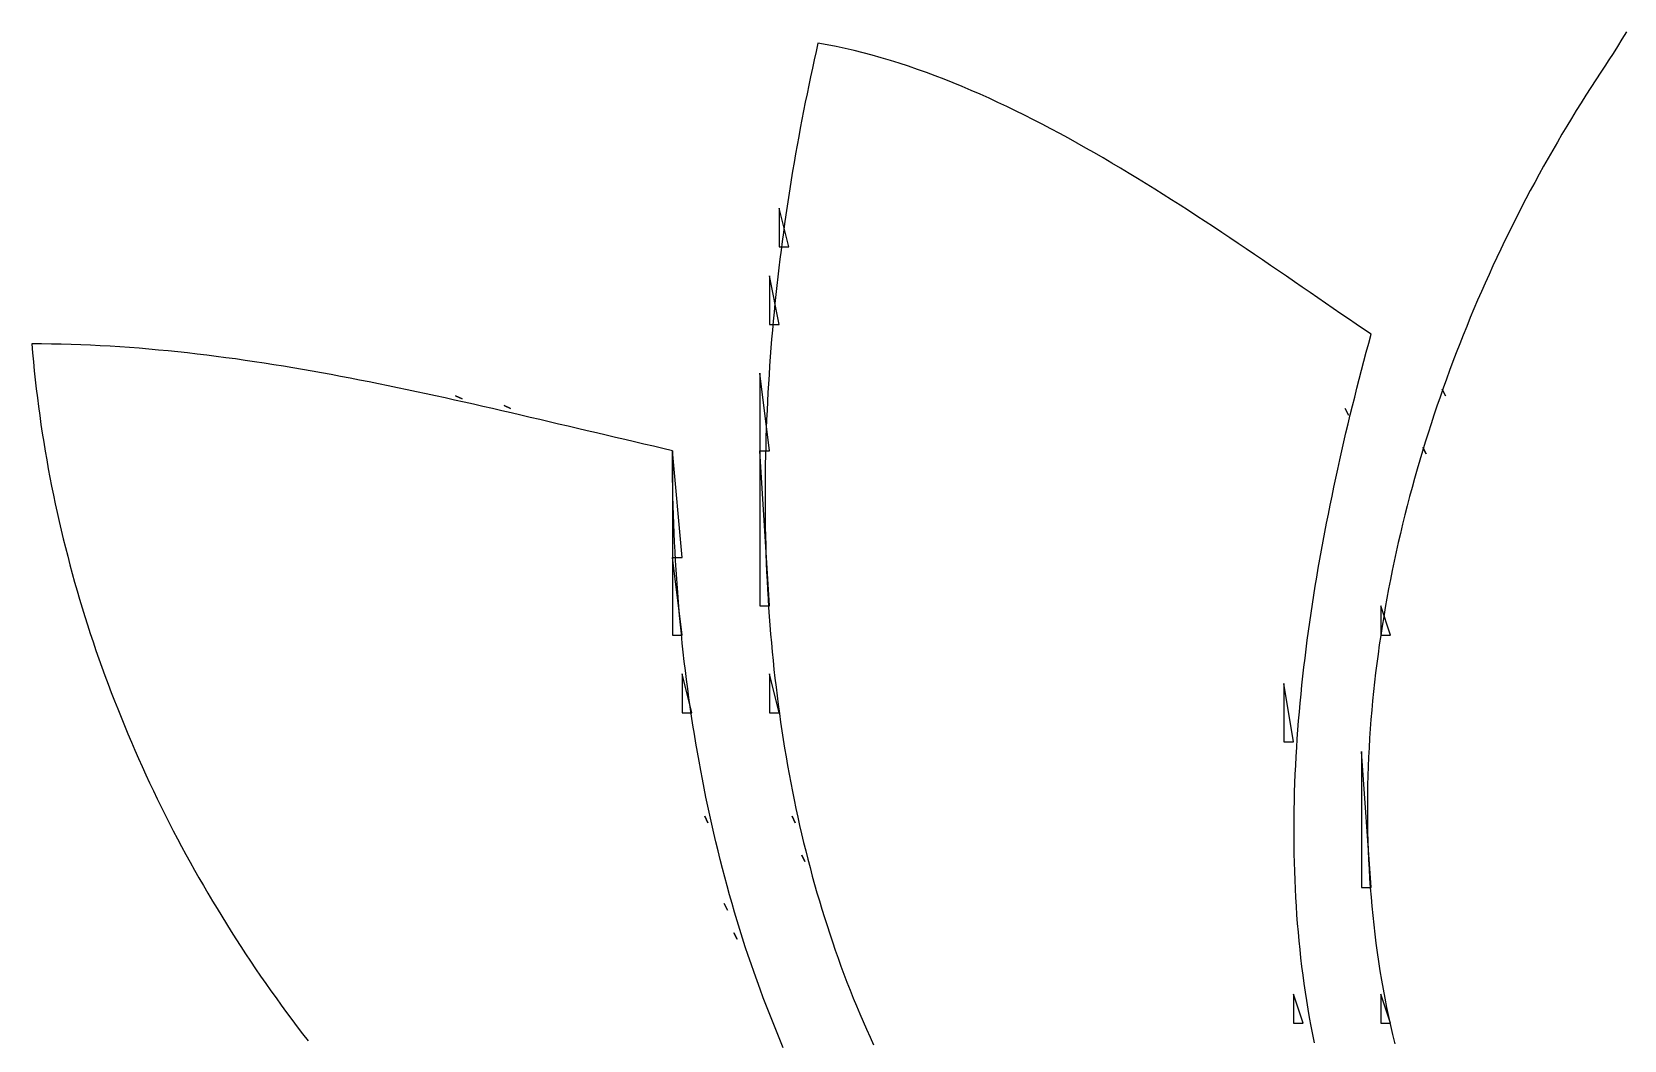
# Model space of a CAD drawing. Header units: millimetres. Extents: x 56222 to 3066687, y -650199 to -121287.
# Drawn here: x 140536.387 to 140539.314, y -185756.287 to -185754.433 of the extents above; entities that cross this region are included whole.
import ezdxf

# ---------------------------------------------------------------- set-up
doc = ezdxf.new("R2010")
doc.units = ezdxf.units.MM
doc.header["$MEASUREMENT"] = 0
doc.layers.add('$TD_AUDIT_GENERATED_(A0BDF17)', color=32, linetype='Continuous', lineweight=30)

msp = doc.modelspace()

# ---------------------------------------------------------------- linework, layer by layer
at = {"layer": '$TD_AUDIT_GENERATED_(A0BDF17)', "linetype": 'Continuous', "lineweight": 25, "ltscale": 2}
for p, q in [((140539.319, -185754.4329), (140539.3104, -185754.4466)), ((140537.8322, -185754.4536), (140537.8287, -185754.469)), ((140537.8489, -185754.4566), (140537.8322, -185754.4536)), ((140537.8655, -185754.4599), (140537.8489, -185754.4566)), ((140537.8822, -185754.4635), (140537.8655, -185754.4599)), ((140537.8988, -185754.4674), (140537.8822, -185754.4635)), ((140537.9154, -185754.4715), (140537.8988, -185754.4674)), ((140539.302, -185754.4599), (140539.2939, -185754.4726)), ((140539.3104, -185754.4466), (140539.302, -185754.4599)), ((140537.8253, -185754.4845), (140537.8219, -185754.5)), ((140537.8287, -185754.469), (140537.8253, -185754.4845)), ((140537.9321, -185754.476), (140537.9154, -185754.4715)), ((140537.9487, -185754.4807), (140537.9321, -185754.476)), ((140537.9653, -185754.4856), (140537.9487, -185754.4807)), ((140537.9818, -185754.4908), (140537.9653, -185754.4856)), ((140537.9984, -185754.4962), (140537.9818, -185754.4908)), ((140538.015, -185754.5019), (140537.9984, -185754.4962)), ((140539.2787, -185754.4962), (140539.2715, -185754.5071)), ((140539.2862, -185754.4847), (140539.2787, -185754.4962)), ((140539.2939, -185754.4726), (140539.2862, -185754.4847)), ((140537.8186, -185754.5156), (140537.8153, -185754.5312)), ((140537.8219, -185754.5), (140537.8186, -185754.5156)), ((140538.0315, -185754.5078), (140538.015, -185754.5019)), ((140538.048, -185754.5139), (140538.0315, -185754.5078)), ((140538.0645, -185754.5202), (140538.048, -185754.5139)), ((140538.081, -185754.5268), (140538.0645, -185754.5202)), ((140539.2623, -185754.5211), (140539.2532, -185754.5351)), ((140539.2715, -185754.5071), (140539.2623, -185754.5211)), ((140537.8121, -185754.5468), (140537.8089, -185754.5625)), ((140537.8153, -185754.5312), (140537.8121, -185754.5468)), ((140538.0975, -185754.5336), (140538.081, -185754.5268)), ((140538.1139, -185754.5405), (140538.0975, -185754.5336)), ((140538.1303, -185754.5477), (140538.1139, -185754.5405)), ((140538.1467, -185754.555), (140538.1303, -185754.5477)), ((140538.1631, -185754.5626), (140538.1467, -185754.555)), ((140539.2442, -185754.5492), (140539.2352, -185754.5635)), ((140539.2532, -185754.5351), (140539.2442, -185754.5492)), ((140537.8058, -185754.5782), (140537.8028, -185754.594)), ((140537.8089, -185754.5625), (140537.8058, -185754.5782)), ((140538.1794, -185754.5703), (140538.1631, -185754.5626)), ((140538.1957, -185754.5781), (140538.1794, -185754.5703)), ((140538.212, -185754.5862), (140538.1957, -185754.5781)), ((140539.2263, -185754.5777), (140539.2175, -185754.5921)), ((140539.2352, -185754.5635), (140539.2263, -185754.5777)), ((140537.7998, -185754.6098), (140537.7969, -185754.6256)), ((140537.8028, -185754.594), (140537.7998, -185754.6098)), ((140538.2282, -185754.5944), (140538.212, -185754.5862)), ((140538.2444, -185754.6027), (140538.2282, -185754.5944)), ((140538.2606, -185754.6112), (140538.2444, -185754.6027)), ((140538.2767, -185754.6198), (140538.2606, -185754.6112)), ((140539.2088, -185754.6066), (140539.2001, -185754.6211)), ((140539.2175, -185754.5921), (140539.2088, -185754.6066)), ((140537.794, -185754.6415), (140537.7912, -185754.6574)), ((140537.7969, -185754.6256), (140537.794, -185754.6415)), ((140538.2928, -185754.6286), (140538.2767, -185754.6198)), ((140538.3089, -185754.6375), (140538.2928, -185754.6286)), ((140538.3249, -185754.6465), (140538.3089, -185754.6375)), ((140539.1916, -185754.6357), (140539.1831, -185754.6504)), ((140539.2001, -185754.6211), (140539.1916, -185754.6357)), ((140537.7912, -185754.6574), (140537.7884, -185754.6733)), ((140538.3409, -185754.6556), (140538.3249, -185754.6465)), ((140538.3568, -185754.6648), (140538.3409, -185754.6556)), ((140538.3727, -185754.6741), (140538.3568, -185754.6648)), ((140539.1746, -185754.6651), (140539.1663, -185754.68)), ((140539.1831, -185754.6504), (140539.1746, -185754.6651)), ((140537.7857, -185754.6893), (140537.7831, -185754.7053)), ((140537.7884, -185754.6733), (140537.7857, -185754.6893)), ((140538.3885, -185754.6836), (140538.3727, -185754.6741)), ((140538.4043, -185754.6931), (140538.3885, -185754.6836)), ((140538.42, -185754.7027), (140538.4043, -185754.6931)), ((140539.1581, -185754.6949), (140539.1499, -185754.7099)), ((140539.1663, -185754.68), (140539.1581, -185754.6949)), ((140537.7806, -185754.7213), (140537.7781, -185754.7374)), ((140537.7831, -185754.7053), (140537.7806, -185754.7213)), ((140538.4357, -185754.7123), (140538.42, -185754.7027)), ((140538.4514, -185754.7221), (140538.4357, -185754.7123)), ((140538.467, -185754.7319), (140538.4514, -185754.7221)), ((140539.1418, -185754.7249), (140539.1338, -185754.74)), ((140539.1499, -185754.7099), (140539.1418, -185754.7249)), ((140537.7609, -185754.7569), (140537.7609, -185754.8283)), ((140537.7787, -185754.8283), (140537.7609, -185754.7569)), ((140537.7756, -185754.7535), (140537.7733, -185754.7696)), ((140537.7781, -185754.7374), (140537.7756, -185754.7535)), ((140538.4825, -185754.7417), (140538.467, -185754.7319)), ((140538.498, -185754.7516), (140538.4825, -185754.7417)), ((140538.5134, -185754.7616), (140538.498, -185754.7516)), ((140539.1259, -185754.7552), (140539.1181, -185754.7705)), ((140539.1338, -185754.74), (140539.1259, -185754.7552)), ((140537.7709, -185754.7858), (140537.7687, -185754.8019)), ((140537.7733, -185754.7696), (140537.7709, -185754.7858)), ((140538.5287, -185754.7716), (140538.5134, -185754.7616)), ((140538.5441, -185754.7816), (140538.5287, -185754.7716)), ((140538.5593, -185754.7917), (140538.5441, -185754.7816)), ((140539.1104, -185754.7858), (140539.1028, -185754.8012)), ((140539.1181, -185754.7705), (140539.1104, -185754.7858)), ((140537.7665, -185754.8181), (140537.7644, -185754.8344)), ((140537.7687, -185754.8019), (140537.7665, -185754.8181)), ((140538.5745, -185754.8018), (140538.5593, -185754.7917)), ((140538.5896, -185754.8118), (140538.5745, -185754.8018)), ((140538.6046, -185754.8219), (140538.5896, -185754.8118)), ((140539.0952, -185754.8166), (140539.0878, -185754.8322)), ((140539.1028, -185754.8012), (140539.0952, -185754.8166)), ((140537.7609, -185754.8283), (140537.7787, -185754.8283)), ((140537.7644, -185754.8344), (140537.7624, -185754.8506)), ((140538.6196, -185754.832), (140538.6046, -185754.8219)), ((140538.6345, -185754.8421), (140538.6196, -185754.832)), ((140538.6494, -185754.8522), (140538.6345, -185754.8421)), ((140539.0804, -185754.8477), (140539.0731, -185754.8634)), ((140539.0878, -185754.8322), (140539.0804, -185754.8477)), ((140537.7604, -185754.8669), (140537.7585, -185754.8832)), ((140537.7624, -185754.8506), (140537.7604, -185754.8669)), ((140538.6642, -185754.8623), (140538.6494, -185754.8522)), ((140538.6789, -185754.8723), (140538.6642, -185754.8623)), ((140538.6935, -185754.8824), (140538.6789, -185754.8723)), ((140539.0731, -185754.8634), (140539.066, -185754.8791)), ((140537.743, -185754.8818), (140537.743, -185754.971)), ((140537.7609, -185754.971), (140537.743, -185754.8818)), ((140537.7567, -185754.8995), (140537.7549, -185754.9158)), ((140537.7585, -185754.8832), (140537.7567, -185754.8995)), ((140538.7081, -185754.8923), (140538.6935, -185754.8824)), ((140538.7225, -185754.9023), (140538.7081, -185754.8923)), ((140538.7369, -185754.9122), (140538.7225, -185754.9023)), ((140539.0589, -185754.8948), (140539.0519, -185754.9106)), ((140539.066, -185754.8791), (140539.0589, -185754.8948)), ((140537.7532, -185754.9321), (140537.7516, -185754.9485)), ((140537.7549, -185754.9158), (140537.7532, -185754.9321)), ((140538.7513, -185754.922), (140538.7369, -185754.9122)), ((140538.7655, -185754.9318), (140538.7513, -185754.922)), ((140538.7797, -185754.9415), (140538.7655, -185754.9318)), ((140539.045, -185754.9265), (140539.0382, -185754.9424)), ((140539.0519, -185754.9106), (140539.045, -185754.9265)), ((140537.75, -185754.9649), (140537.7486, -185754.9813)), ((140537.7516, -185754.9485), (140537.75, -185754.9649)), ((140538.7938, -185754.9512), (140538.7797, -185754.9415)), ((140538.8078, -185754.9607), (140538.7938, -185754.9512)), ((140538.8217, -185754.9702), (140538.8078, -185754.9607)), ((140539.0316, -185754.9584), (140539.025, -185754.9744)), ((140539.0382, -185754.9424), (140539.0316, -185754.9584)), ((140537.743, -185754.971), (140537.7609, -185754.971)), ((140537.7486, -185754.9813), (140537.7471, -185754.9977)), ((140538.8355, -185754.9796), (140538.8217, -185754.9702)), ((140538.8493, -185754.9889), (140538.8355, -185754.9796)), ((140538.8448, -185755.0053), (140538.8493, -185754.9889)), ((140539.0185, -185754.9905), (140539.0121, -185755.0066)), ((140539.025, -185754.9744), (140539.0185, -185754.9905)), ((140536.387, -185755.0067), (140536.3884, -185755.0232)), ((140536.405, -185755.0068), (140536.387, -185755.0067)), ((140536.3884, -185755.0232), (140536.3899, -185755.0397)), ((140536.4231, -185755.007), (140536.405, -185755.0068)), ((140536.4411, -185755.0074), (140536.4231, -185755.007)), ((140536.459, -185755.0078), (140536.4411, -185755.0074)), ((140536.477, -185755.0085), (140536.459, -185755.0078)), ((140536.4949, -185755.0092), (140536.477, -185755.0085)), ((140536.5128, -185755.0101), (140536.4949, -185755.0092)), ((140536.5307, -185755.0111), (140536.5128, -185755.0101)), ((140536.5485, -185755.0122), (140536.5307, -185755.0111)), ((140536.5664, -185755.0135), (140536.5485, -185755.0122)), ((140536.5842, -185755.0148), (140536.5664, -185755.0135)), ((140536.602, -185755.0163), (140536.5842, -185755.0148)), ((140536.6198, -185755.0179), (140536.602, -185755.0163)), ((140536.6376, -185755.0196), (140536.6198, -185755.0179)), ((140536.6553, -185755.0214), (140536.6376, -185755.0196)), ((140536.673, -185755.0233), (140536.6553, -185755.0214)), ((140536.6907, -185755.0254), (140536.673, -185755.0233)), ((140537.7458, -185755.0141), (140537.7446, -185755.0305)), ((140537.7471, -185754.9977), (140537.7458, -185755.0141)), ((140538.836, -185755.0383), (140538.8404, -185755.0218)), ((140538.8404, -185755.0218), (140538.8448, -185755.0053)), ((140539.0058, -185755.0228), (140538.9996, -185755.0391)), ((140539.0121, -185755.0066), (140539.0058, -185755.0228)), ((140536.3899, -185755.0397), (140536.3915, -185755.0562)), ((140536.7084, -185755.0275), (140536.6907, -185755.0254)), ((140536.7261, -185755.0297), (140536.7084, -185755.0275)), ((140536.7438, -185755.032), (140536.7261, -185755.0297)), ((140536.7614, -185755.0344), (140536.7438, -185755.032)), ((140536.779, -185755.0369), (140536.7614, -185755.0344)), ((140536.7966, -185755.0395), (140536.779, -185755.0369)), ((140536.8143, -185755.0422), (140536.7966, -185755.0395)), ((140536.8318, -185755.0449), (140536.8143, -185755.0422)), ((140536.8494, -185755.0478), (140536.8318, -185755.0449)), ((140536.867, -185755.0507), (140536.8494, -185755.0478)), ((140536.8845, -185755.0537), (140536.867, -185755.0507)), ((140537.7434, -185755.0469), (140537.7423, -185755.0634)), ((140537.7446, -185755.0305), (140537.7434, -185755.0469)), ((140538.8317, -185755.0548), (140538.836, -185755.0383)), ((140538.9996, -185755.0391), (140538.9936, -185755.0553)), ((140536.3915, -185755.0562), (140536.3932, -185755.0727)), ((140536.3932, -185755.0727), (140536.3951, -185755.0891)), ((140536.9021, -185755.0567), (140536.8845, -185755.0537)), ((140536.9196, -185755.0599), (140536.9021, -185755.0567)), ((140536.9371, -185755.0631), (140536.9196, -185755.0599)), ((140536.9546, -185755.0663), (140536.9371, -185755.0631)), ((140536.9721, -185755.0697), (140536.9546, -185755.0663)), ((140536.9896, -185755.0731), (140536.9721, -185755.0697)), ((140537.0071, -185755.0765), (140536.9896, -185755.0731)), ((140537.0245, -185755.08), (140537.0071, -185755.0765)), ((140537.042, -185755.0836), (140537.0245, -185755.08)), ((140537.7252, -185755.0602), (140537.7252, -185755.203)), ((140537.743, -185755.203), (140537.7252, -185755.0602)), ((140537.7412, -185755.0798), (140537.7403, -185755.0963)), ((140537.7423, -185755.0634), (140537.7412, -185755.0798)), ((140538.8232, -185755.0878), (140538.8274, -185755.0713)), ((140538.8274, -185755.0713), (140538.8317, -185755.0548)), ((140538.9876, -185755.0717), (140538.9817, -185755.088)), ((140538.9936, -185755.0553), (140538.9876, -185755.0717)), ((140536.3951, -185755.0891), (140536.3971, -185755.1056)), ((140536.3971, -185755.1056), (140536.3992, -185755.122)), ((140537.0595, -185755.0872), (140537.042, -185755.0836)), ((140537.0769, -185755.0909), (140537.0595, -185755.0872)), ((140537.0943, -185755.0946), (140537.0769, -185755.0909)), ((140537.1118, -185755.0983), (140537.0943, -185755.0946)), ((140537.1292, -185755.1021), (140537.1118, -185755.0983)), ((140537.1466, -185755.1059), (140537.1292, -185755.1021)), ((140537.1641, -185755.1098), (140537.1466, -185755.1059)), ((140537.1815, -185755.1137), (140537.1641, -185755.1098)), ((140537.1661, -185755.1019), (140537.178, -185755.1078)), ((140537.178, -185755.1078), (140537.1661, -185755.1019)), ((140537.7403, -185755.0963), (140537.7394, -185755.1128)), ((140538.815, -185755.1208), (140538.8191, -185755.1043)), ((140538.8191, -185755.1043), (140538.8232, -185755.0878)), ((140538.976, -185755.1044), (140538.9703, -185755.1209)), ((140538.9817, -185755.088), (140538.976, -185755.1044)), ((140538.9801, -185755.09), (140538.986, -185755.1019)), ((140538.986, -185755.1019), (140538.9801, -185755.09)), ((140536.3992, -185755.122), (140536.4014, -185755.1383)), ((140536.4014, -185755.1383), (140536.4037, -185755.1547)), ((140537.1989, -185755.1176), (140537.1815, -185755.1137)), ((140537.2163, -185755.1216), (140537.1989, -185755.1176)), ((140537.2337, -185755.1256), (140537.2163, -185755.1216)), ((140537.2511, -185755.1296), (140537.2337, -185755.1256)), ((140537.2685, -185755.1336), (140537.2511, -185755.1296)), ((140537.2553, -185755.1197), (140537.2672, -185755.1257)), ((140537.2672, -185755.1257), (140537.2553, -185755.1197)), ((140537.2859, -185755.1377), (140537.2685, -185755.1336)), ((140537.3033, -185755.1417), (140537.2859, -185755.1377)), ((140537.7386, -185755.1293), (140537.7378, -185755.1457)), ((140537.7394, -185755.1128), (140537.7386, -185755.1293)), ((140538.8017, -185755.1257), (140538.8076, -185755.1376)), ((140538.8076, -185755.1376), (140538.8017, -185755.1257)), ((140538.8069, -185755.1539), (140538.8109, -185755.1373)), ((140538.8109, -185755.1373), (140538.815, -185755.1208)), ((140538.9648, -185755.1374), (140538.9594, -185755.1539)), ((140538.9703, -185755.1209), (140538.9648, -185755.1374)), ((140536.4037, -185755.1547), (140536.4062, -185755.171)), ((140537.3207, -185755.1458), (140537.3033, -185755.1417)), ((140537.3381, -185755.1499), (140537.3207, -185755.1458)), ((140537.3555, -185755.154), (140537.3381, -185755.1499)), ((140537.3729, -185755.1581), (140537.3555, -185755.154)), ((140537.3903, -185755.1622), (140537.3729, -185755.1581)), ((140537.4077, -185755.1663), (140537.3903, -185755.1622)), ((140537.4252, -185755.1704), (140537.4077, -185755.1663)), ((140537.7372, -185755.1622), (140537.7366, -185755.1787)), ((140537.7378, -185755.1457), (140537.7372, -185755.1622)), ((140538.803, -185755.1704), (140538.8069, -185755.1539)), ((140538.9594, -185755.1539), (140538.954, -185755.1705)), ((140536.4062, -185755.171), (140536.4088, -185755.1873)), ((140536.4088, -185755.1873), (140536.4115, -185755.2036)), ((140537.4426, -185755.1745), (140537.4252, -185755.1704)), ((140537.46, -185755.1786), (140537.4426, -185755.1745)), ((140537.4774, -185755.1827), (140537.46, -185755.1786)), ((140537.4948, -185755.1868), (140537.4774, -185755.1827)), ((140537.5123, -185755.1909), (140537.4948, -185755.1868)), ((140537.5297, -185755.1949), (140537.5123, -185755.1909)), ((140537.5471, -185755.199), (140537.5297, -185755.1949)), ((140537.5646, -185755.203), (140537.5471, -185755.199)), ((140537.7361, -185755.1952), (140537.7357, -185755.2117)), ((140537.7366, -185755.1787), (140537.7361, -185755.1952)), ((140538.7953, -185755.2035), (140538.7992, -185755.187)), ((140538.7992, -185755.187), (140538.803, -185755.1704)), ((140538.9488, -185755.1871), (140538.9437, -185755.2037)), ((140538.9444, -185755.197), (140538.9504, -185755.2089)), ((140538.9504, -185755.2089), (140538.9444, -185755.197)), ((140538.954, -185755.1705), (140538.9488, -185755.1871)), ((140536.4115, -185755.2036), (140536.4143, -185755.2199)), ((140536.4143, -185755.2199), (140536.4172, -185755.2361)), ((140537.5646, -185755.2198), (140537.5646, -185755.203)), ((140537.5646, -185755.203), (140537.5646, -185755.3993)), ((140537.5824, -185755.3993), (140537.5646, -185755.203)), ((140537.5648, -185755.2366), (140537.5646, -185755.2198)), ((140537.7252, -185755.203), (140537.743, -185755.203)), ((140537.7252, -185755.203), (140537.7252, -185755.4885)), ((140537.743, -185755.4885), (140537.7252, -185755.203)), ((140537.7354, -185755.2282), (140537.7351, -185755.2447)), ((140537.7357, -185755.2117), (140537.7354, -185755.2282)), ((140538.7879, -185755.2367), (140538.7916, -185755.2201)), ((140538.7916, -185755.2201), (140538.7953, -185755.2035)), ((140538.9388, -185755.2204), (140538.9339, -185755.2371)), ((140538.9437, -185755.2037), (140538.9388, -185755.2204)), ((140536.4172, -185755.2361), (140536.4203, -185755.2523)), ((140536.4203, -185755.2523), (140536.4234, -185755.2685)), ((140537.5649, -185755.2534), (140537.5648, -185755.2366)), ((140537.5652, -185755.2702), (140537.5649, -185755.2534)), ((140537.7351, -185755.2447), (140537.735, -185755.2612)), ((140538.7808, -185755.2698), (140538.7843, -185755.2533)), ((140538.7843, -185755.2533), (140538.7879, -185755.2367)), ((140538.9291, -185755.2539), (140538.9245, -185755.2707)), ((140538.9339, -185755.2371), (140538.9291, -185755.2539)), ((140536.4234, -185755.2685), (140536.4267, -185755.2846)), ((140536.4267, -185755.2846), (140536.4301, -185755.3008)), ((140537.5656, -185755.2871), (140537.5652, -185755.2702)), ((140537.566, -185755.3039), (140537.5656, -185755.2871)), ((140537.735, -185755.2612), (140537.7349, -185755.2777)), ((140537.7349, -185755.2777), (140537.7349, -185755.2942)), ((140538.7739, -185755.303), (140538.7773, -185755.2864)), ((140538.7773, -185755.2864), (140538.7808, -185755.2698)), ((140538.9245, -185755.2707), (140538.92, -185755.2875)), ((140536.4301, -185755.3008), (140536.4336, -185755.3169)), ((140537.5666, -185755.3208), (140537.566, -185755.3039)), ((140537.7349, -185755.2942), (140537.735, -185755.3106)), ((140537.735, -185755.3106), (140537.7351, -185755.3271)), ((140538.7706, -185755.3196), (140538.7739, -185755.303)), ((140538.9156, -185755.3043), (140538.9113, -185755.3212)), ((140538.92, -185755.2875), (140538.9156, -185755.3043)), ((140536.4336, -185755.3169), (140536.4372, -185755.3329)), ((140536.4372, -185755.3329), (140536.441, -185755.349)), ((140537.5672, -185755.3376), (140537.5666, -185755.3208)), ((140537.5678, -185755.3545), (140537.5672, -185755.3376)), ((140537.7351, -185755.3271), (140537.7354, -185755.3436)), ((140537.7354, -185755.3436), (140537.7357, -185755.36)), ((140538.7641, -185755.3527), (140538.7673, -185755.3362)), ((140538.7673, -185755.3362), (140538.7706, -185755.3196)), ((140538.9071, -185755.3381), (140538.9031, -185755.355)), ((140538.9113, -185755.3212), (140538.9071, -185755.3381)), ((140536.441, -185755.349), (140536.4448, -185755.365)), ((140536.4448, -185755.365), (140536.4488, -185755.381)), ((140537.5686, -185755.3714), (140537.5678, -185755.3545)), ((140537.5695, -185755.3882), (140537.5686, -185755.3714)), ((140537.7357, -185755.36), (140537.7362, -185755.3765)), ((140538.7579, -185755.3859), (140538.761, -185755.3693)), ((140538.761, -185755.3693), (140538.7641, -185755.3527)), ((140538.8992, -185755.372), (140538.8954, -185755.389)), ((140538.9031, -185755.355), (140538.8992, -185755.372)), ((140536.4488, -185755.381), (140536.4529, -185755.3969)), ((140536.4529, -185755.3969), (140536.457, -185755.4128)), ((140537.5646, -185755.3993), (140537.5824, -185755.3993)), ((140537.5646, -185755.3993), (140537.5646, -185755.542)), ((140537.5824, -185755.542), (140537.5646, -185755.3993)), ((140537.5704, -185755.4051), (140537.5695, -185755.3882)), ((140537.7362, -185755.3765), (140537.7367, -185755.3929)), ((140537.7367, -185755.3929), (140537.7373, -185755.4093)), ((140538.7521, -185755.419), (140538.755, -185755.4025)), ((140538.755, -185755.4025), (140538.7579, -185755.3859)), ((140538.8954, -185755.389), (140538.8917, -185755.406)), ((140536.457, -185755.4128), (140536.4613, -185755.4287)), ((140536.4613, -185755.4287), (140536.4657, -185755.4445)), ((140537.5714, -185755.422), (140537.5704, -185755.4051)), ((140537.5726, -185755.4388), (140537.5714, -185755.422)), ((140537.7373, -185755.4093), (140537.7379, -185755.4258)), ((140537.7379, -185755.4258), (140537.7387, -185755.4422)), ((140538.7493, -185755.4356), (140538.7521, -185755.419)), ((140538.8882, -185755.423), (140538.8847, -185755.44)), ((140538.8917, -185755.406), (140538.8882, -185755.423)), ((140536.4657, -185755.4445), (140536.4703, -185755.4604)), ((140536.4703, -185755.4604), (140536.4749, -185755.4761)), ((140537.5737, -185755.4557), (140537.5726, -185755.4388)), ((140537.575, -185755.4725), (140537.5737, -185755.4557)), ((140537.7387, -185755.4422), (140537.7396, -185755.4585)), ((140537.7396, -185755.4585), (140537.7405, -185755.4749)), ((140538.7439, -185755.4687), (140538.7465, -185755.4522)), ((140538.7465, -185755.4522), (140538.7493, -185755.4356)), ((140538.8814, -185755.4571), (140538.8783, -185755.4742)), ((140538.8847, -185755.44), (140538.8814, -185755.4571)), ((140536.4749, -185755.4761), (140536.4796, -185755.4919)), ((140536.4796, -185755.4919), (140536.4845, -185755.5076)), ((140537.5764, -185755.4894), (140537.575, -185755.4725)), ((140537.5779, -185755.5063), (140537.5764, -185755.4894)), ((140537.7252, -185755.4885), (140537.743, -185755.4885)), ((140537.7405, -185755.4749), (140537.7416, -185755.4913)), ((140537.7416, -185755.4913), (140537.7427, -185755.5076)), ((140538.7388, -185755.5019), (140538.7413, -185755.4853)), ((140538.7413, -185755.4853), (140538.7439, -185755.4687)), ((140538.8671, -185755.4885), (140538.8671, -185755.542)), ((140538.8849, -185755.542), (140538.8671, -185755.4885)), ((140538.8752, -185755.4913), (140538.8723, -185755.5084)), ((140538.8783, -185755.4742), (140538.8752, -185755.4913)), ((140536.4845, -185755.5076), (140536.4894, -185755.5233)), ((140537.5794, -185755.5231), (140537.5779, -185755.5063)), ((140537.7427, -185755.5076), (140537.7439, -185755.5239)), ((140538.7341, -185755.5349), (140538.7364, -185755.5184)), ((140538.7364, -185755.5184), (140538.7388, -185755.5019)), ((140538.8723, -185755.5084), (140538.8695, -185755.5255)), ((140536.4894, -185755.5233), (140536.4945, -185755.5389)), ((140536.4945, -185755.5389), (140536.4997, -185755.5545)), ((140537.5646, -185755.542), (140537.5824, -185755.542)), ((140537.5811, -185755.5399), (140537.5794, -185755.5231)), ((140537.5828, -185755.5568), (140537.5811, -185755.5399)), ((140537.7439, -185755.5239), (140537.7452, -185755.5402)), ((140537.7452, -185755.5402), (140537.7467, -185755.5565)), ((140538.7319, -185755.5515), (140538.7341, -185755.5349)), ((140538.8668, -185755.5426), (140538.8643, -185755.5598)), ((140538.8695, -185755.5255), (140538.8668, -185755.5426)), ((140538.8671, -185755.542), (140538.8849, -185755.542)), ((140536.4997, -185755.5545), (140536.5049, -185755.5701)), ((140536.5049, -185755.5701), (140536.5103, -185755.5856)), ((140537.5846, -185755.5736), (140537.5828, -185755.5568)), ((140537.5865, -185755.5904), (140537.5846, -185755.5736)), ((140537.7467, -185755.5565), (140537.7482, -185755.5728)), ((140537.7482, -185755.5728), (140537.7497, -185755.589)), ((140538.7277, -185755.5845), (140538.7298, -185755.568)), ((140538.7298, -185755.568), (140538.7319, -185755.5515)), ((140538.8619, -185755.577), (140538.8597, -185755.5941)), ((140538.8643, -185755.5598), (140538.8619, -185755.577)), ((140536.5103, -185755.5856), (140536.5158, -185755.6011)), ((140536.5158, -185755.6011), (140536.5214, -185755.6165)), ((140537.5885, -185755.6072), (140537.5865, -185755.5904)), ((140537.5906, -185755.6239), (140537.5885, -185755.6072)), ((140537.7497, -185755.589), (140537.7514, -185755.6052)), ((140537.7514, -185755.6052), (140537.7532, -185755.6214)), ((140538.7239, -185755.6175), (140538.7258, -185755.601)), ((140538.7258, -185755.601), (140538.7277, -185755.5845)), ((140538.8597, -185755.5941), (140538.8575, -185755.6113)), ((140536.5214, -185755.6165), (140536.5271, -185755.632)), ((140536.5271, -185755.632), (140536.5329, -185755.6473)), ((140537.5824, -185755.6134), (140537.5824, -185755.6847)), ((140537.6003, -185755.6847), (140537.5824, -185755.6134)), ((140537.5928, -185755.6407), (140537.5906, -185755.6239)), ((140537.743, -185755.6134), (140537.743, -185755.6847)), ((140537.7609, -185755.6847), (140537.743, -185755.6134)), ((140537.7532, -185755.6214), (140537.7551, -185755.6376)), ((140537.7551, -185755.6376), (140537.7571, -185755.6537)), ((140538.6887, -185755.6312), (140538.6887, -185755.7383)), ((140538.7065, -185755.7383), (140538.6887, -185755.6312)), ((140538.7205, -185755.6504), (140538.7221, -185755.634)), ((140538.7221, -185755.634), (140538.7239, -185755.6175)), ((140538.8555, -185755.6285), (140538.8537, -185755.6457)), ((140538.8575, -185755.6113), (140538.8555, -185755.6285)), ((140536.5329, -185755.6473), (140536.5388, -185755.6626)), ((140536.5388, -185755.6626), (140536.5448, -185755.6779)), ((140537.5951, -185755.6574), (140537.5928, -185755.6407)), ((140537.5974, -185755.6742), (140537.5951, -185755.6574)), ((140537.7571, -185755.6537), (140537.7592, -185755.6699)), ((140538.7174, -185755.6833), (140538.7189, -185755.6669)), ((140538.7189, -185755.6669), (140538.7205, -185755.6504)), ((140538.852, -185755.6629), (140538.8504, -185755.6801)), ((140538.8537, -185755.6457), (140538.852, -185755.6629)), ((140536.5448, -185755.6779), (140536.5509, -185755.6932)), ((140536.5509, -185755.6932), (140536.5571, -185755.7084)), ((140537.5824, -185755.6847), (140537.6003, -185755.6847)), ((140537.5999, -185755.6909), (140537.5974, -185755.6742)), ((140537.6024, -185755.7076), (140537.5999, -185755.6909)), ((140537.743, -185755.6847), (140537.7609, -185755.6847)), ((140537.7592, -185755.6699), (140537.7613, -185755.6859)), ((140537.7613, -185755.6859), (140537.7636, -185755.702)), ((140538.716, -185755.6997), (140538.7174, -185755.6833)), ((140538.8504, -185755.6801), (140538.8489, -185755.6973)), ((140536.5571, -185755.7084), (140536.5635, -185755.7235)), ((140536.5635, -185755.7235), (140536.5699, -185755.7387)), ((140537.6051, -185755.7242), (140537.6024, -185755.7076)), ((140537.6079, -185755.7409), (140537.6051, -185755.7242)), ((140537.7636, -185755.702), (140537.766, -185755.718)), ((140537.766, -185755.718), (140537.7684, -185755.734)), ((140538.7135, -185755.7325), (140538.7147, -185755.7161)), ((140538.7147, -185755.7161), (140538.716, -185755.6997)), ((140538.8476, -185755.7146), (140538.8465, -185755.7318)), ((140538.8489, -185755.6973), (140538.8476, -185755.7146)), ((140536.5699, -185755.7387), (140536.5764, -185755.7537)), ((140536.5764, -185755.7537), (140536.583, -185755.7687)), ((140537.6107, -185755.7575), (140537.6079, -185755.7409)), ((140537.7684, -185755.734), (140537.771, -185755.75)), ((140537.771, -185755.75), (140537.7736, -185755.7659)), ((140538.6887, -185755.7383), (140538.7065, -185755.7383)), ((140538.7115, -185755.7653), (140538.7125, -185755.7489)), ((140538.7125, -185755.7489), (140538.7135, -185755.7325)), ((140538.8454, -185755.749), (140538.8445, -185755.7662)), ((140538.8465, -185755.7318), (140538.8454, -185755.749)), ((140536.583, -185755.7687), (140536.5898, -185755.7837)), ((140536.5898, -185755.7837), (140536.5966, -185755.7987)), ((140537.6136, -185755.7741), (140537.6107, -185755.7575)), ((140537.6167, -185755.7907), (140537.6136, -185755.7741)), ((140537.7736, -185755.7659), (140537.7764, -185755.7818)), ((140537.7764, -185755.7818), (140537.7793, -185755.7977)), ((140538.7098, -185755.798), (140538.7106, -185755.7816)), ((140538.7106, -185755.7816), (140538.7115, -185755.7653)), ((140538.8314, -185755.7561), (140538.8314, -185756.0059)), ((140538.8493, -185756.0059), (140538.8314, -185755.7561)), ((140538.8438, -185755.7834), (140538.8432, -185755.8006)), ((140538.8445, -185755.7662), (140538.8438, -185755.7834)), ((140536.5966, -185755.7987), (140536.6035, -185755.8135)), ((140536.6035, -185755.8135), (140536.6105, -185755.8284)), ((140537.6198, -185755.8072), (140537.6167, -185755.7907)), ((140537.623, -185755.8237), (140537.6198, -185755.8072)), ((140537.7793, -185755.7977), (140537.7822, -185755.8135)), ((140537.7822, -185755.8135), (140537.7853, -185755.8293)), ((140538.7092, -185755.8143), (140538.7098, -185755.798)), ((140538.8432, -185755.8006), (140538.8428, -185755.8179)), ((140536.6105, -185755.8284), (140536.6176, -185755.8432)), ((140536.6176, -185755.8432), (140536.6249, -185755.8579)), ((140537.6264, -185755.8402), (140537.623, -185755.8237)), ((140537.6298, -185755.8567), (140537.6264, -185755.8402)), ((140537.7853, -185755.8293), (140537.7885, -185755.8451)), ((140538.7082, -185755.8468), (140538.7086, -185755.8306)), ((140538.7086, -185755.8306), (140538.7092, -185755.8143)), ((140538.8425, -185755.8351), (140538.8423, -185755.8523)), ((140538.8428, -185755.8179), (140538.8425, -185755.8351)), ((140536.6249, -185755.8579), (140536.6322, -185755.8726)), ((140536.6322, -185755.8726), (140536.6396, -185755.8873)), ((140537.6333, -185755.8731), (140537.6298, -185755.8567)), ((140537.7885, -185755.8451), (140537.7918, -185755.8608)), ((140537.7918, -185755.8608), (140537.7951, -185755.8765)), ((140538.7076, -185755.8793), (140538.7078, -185755.8631)), ((140538.7078, -185755.8631), (140538.7082, -185755.8468)), ((140538.8423, -185755.8523), (140538.8423, -185755.8694)), ((140538.8423, -185755.8694), (140538.8424, -185755.8866)), ((140536.6396, -185755.8873), (140536.6471, -185755.9019)), ((140536.6471, -185755.9019), (140536.6547, -185755.9164)), ((140537.6241, -185755.875), (140537.63, -185755.8869)), ((140537.63, -185755.8869), (140537.6241, -185755.875)), ((140537.637, -185755.8895), (140537.6333, -185755.8731)), ((140537.6407, -185755.9059), (140537.637, -185755.8895)), ((140537.7847, -185755.875), (140537.7906, -185755.8869)), ((140537.7906, -185755.8869), (140537.7847, -185755.875)), ((140537.7951, -185755.8765), (140537.7986, -185755.8921)), ((140537.7986, -185755.8921), (140537.8022, -185755.9077)), ((140538.7075, -185755.8955), (140538.7076, -185755.8793)), ((140538.7075, -185755.9117), (140538.7075, -185755.8955)), ((140538.8424, -185755.8866), (140538.8427, -185755.9038)), ((140536.6547, -185755.9164), (140536.6624, -185755.9309)), ((140536.6624, -185755.9309), (140536.6702, -185755.9453)), ((140537.6446, -185755.9222), (140537.6407, -185755.9059)), ((140537.6485, -185755.9385), (140537.6446, -185755.9222)), ((140537.8022, -185755.9077), (140537.8059, -185755.9232)), ((140537.8059, -185755.9232), (140537.8097, -185755.9388)), ((140538.7076, -185755.9279), (140538.7075, -185755.9117)), ((140538.7079, -185755.944), (140538.7076, -185755.9279)), ((140538.8427, -185755.9038), (140538.8431, -185755.9209)), ((140538.8431, -185755.9209), (140538.8437, -185755.9381)), ((140536.6702, -185755.9453), (140536.6781, -185755.9597)), ((140536.6781, -185755.9597), (140536.6861, -185755.9741)), ((140537.6525, -185755.9547), (140537.6485, -185755.9385)), ((140537.6567, -185755.9709), (140537.6525, -185755.9547)), ((140537.8025, -185755.9464), (140537.8084, -185755.9583)), ((140537.8084, -185755.9583), (140537.8025, -185755.9464)), ((140537.8097, -185755.9388), (140537.8136, -185755.9542)), ((140537.8136, -185755.9542), (140537.8177, -185755.9696)), ((140538.7082, -185755.9601), (140538.7079, -185755.944)), ((140538.7087, -185755.9762), (140538.7082, -185755.9601)), ((140538.8437, -185755.9381), (140538.8445, -185755.9552)), ((140538.8445, -185755.9552), (140538.8454, -185755.9723)), ((140536.6861, -185755.9741), (140536.6942, -185755.9884)), ((140536.6942, -185755.9884), (140536.7023, -185756.0026)), ((140537.6609, -185755.9871), (140537.6567, -185755.9709)), ((140537.6653, -185756.0033), (140537.6609, -185755.9871)), ((140537.8177, -185755.9696), (140537.8218, -185755.985)), ((140537.8218, -185755.985), (140537.826, -185756.0003)), ((140538.7093, -185755.9923), (140538.7087, -185755.9762)), ((140538.8454, -185755.9723), (140538.8464, -185755.9894)), ((140538.8464, -185755.9894), (140538.8476, -185756.0065)), ((140536.7023, -185756.0026), (140536.7106, -185756.0168)), ((140536.7106, -185756.0168), (140536.719, -185756.0309)), ((140537.6697, -185756.0194), (140537.6653, -185756.0033)), ((140537.826, -185756.0003), (140537.8304, -185756.0156)), ((140537.8304, -185756.0156), (140537.8348, -185756.0308)), ((140538.71, -185756.0083), (140538.7093, -185755.9923)), ((140538.7108, -185756.0243), (140538.71, -185756.0083)), ((140538.8314, -185756.0059), (140538.8493, -185756.0059)), ((140538.8476, -185756.0065), (140538.849, -185756.0236)), ((140536.719, -185756.0309), (140536.7274, -185756.0449)), ((140536.7274, -185756.0449), (140536.736, -185756.059)), ((140537.6598, -185756.0356), (140537.6657, -185756.0475)), ((140537.6657, -185756.0475), (140537.6598, -185756.0356)), ((140537.6743, -185756.0354), (140537.6697, -185756.0194)), ((140537.679, -185756.0514), (140537.6743, -185756.0354)), ((140537.8348, -185756.0308), (140537.8394, -185756.046)), ((140537.8394, -185756.046), (140537.8441, -185756.0611)), ((140538.7118, -185756.0403), (140538.7108, -185756.0243)), ((140538.7129, -185756.0563), (140538.7118, -185756.0403)), ((140538.849, -185756.0236), (140538.8505, -185756.0406)), ((140538.8505, -185756.0406), (140538.8521, -185756.0577)), ((140536.736, -185756.059), (140536.7446, -185756.0729)), ((140536.7446, -185756.0729), (140536.7533, -185756.0868)), ((140537.6837, -185756.0674), (140537.679, -185756.0514)), ((140537.6886, -185756.0833), (140537.6837, -185756.0674)), ((140537.8441, -185756.0611), (140537.8489, -185756.0762)), ((140537.8489, -185756.0762), (140537.8538, -185756.0912)), ((140538.7141, -185756.0722), (140538.7129, -185756.0563)), ((140538.7154, -185756.0881), (140538.7141, -185756.0722)), ((140538.8521, -185756.0577), (140538.854, -185756.0747)), ((140538.854, -185756.0747), (140538.856, -185756.0916)), ((140536.7533, -185756.0868), (140536.7621, -185756.1006)), ((140536.7621, -185756.1006), (140536.7711, -185756.1144)), ((140537.6776, -185756.0892), (140537.6835, -185756.1011)), ((140537.6835, -185756.1011), (140537.6776, -185756.0892)), ((140537.6936, -185756.0992), (140537.6886, -185756.0833)), ((140537.6987, -185756.115), (140537.6936, -185756.0992)), ((140537.8538, -185756.0912), (140537.8588, -185756.1062)), ((140537.8588, -185756.1062), (140537.8639, -185756.1211)), ((140538.7169, -185756.1039), (140538.7154, -185756.0881)), ((140538.7185, -185756.1198), (140538.7169, -185756.1039)), ((140538.856, -185756.0916), (140538.8581, -185756.1086)), ((140536.7711, -185756.1144), (140536.78, -185756.1281)), ((140536.78, -185756.1281), (140536.7891, -185756.1418)), ((140537.7039, -185756.1308), (140537.6987, -185756.115)), ((140537.7092, -185756.1465), (140537.7039, -185756.1308)), ((140537.8639, -185756.1211), (140537.8691, -185756.1359)), ((140537.8691, -185756.1359), (140537.8745, -185756.1507)), ((140538.7202, -185756.1356), (140538.7185, -185756.1198)), ((140538.7221, -185756.1514), (140538.7202, -185756.1356)), ((140538.8581, -185756.1086), (140538.8604, -185756.1255)), ((140538.8604, -185756.1255), (140538.8629, -185756.1424)), ((140536.7891, -185756.1418), (140536.7983, -185756.1554)), ((140536.7983, -185756.1554), (140536.8076, -185756.1689)), ((140537.7147, -185756.1622), (140537.7092, -185756.1465)), ((140537.7202, -185756.1778), (140537.7147, -185756.1622)), ((140537.8745, -185756.1507), (140537.88, -185756.1654)), ((140537.88, -185756.1654), (140537.8856, -185756.1801)), ((140538.7241, -185756.1671), (140538.7221, -185756.1514)), ((140538.8629, -185756.1424), (140538.8655, -185756.1593)), ((140538.8655, -185756.1593), (140538.8683, -185756.1762)), ((140536.8076, -185756.1689), (140536.8169, -185756.1824)), ((140536.8169, -185756.1824), (140536.8263, -185756.1958)), ((140537.7258, -185756.1933), (140537.7202, -185756.1778)), ((140537.7316, -185756.2088), (140537.7258, -185756.1933)), ((140537.8856, -185756.1801), (140537.8913, -185756.1947)), ((140537.8913, -185756.1947), (140537.8971, -185756.2093)), ((140538.7262, -185756.1828), (140538.7241, -185756.1671)), ((140538.7285, -185756.1985), (140538.7262, -185756.1828)), ((140538.8683, -185756.1762), (140538.8713, -185756.193)), ((140538.8713, -185756.193), (140538.8744, -185756.2098)), ((140536.8263, -185756.1958), (140536.8359, -185756.2092)), ((140536.8359, -185756.2092), (140536.8455, -185756.2225)), ((140536.8455, -185756.2225), (140536.8552, -185756.2357)), ((140537.7375, -185756.2243), (140537.7316, -185756.2088)), ((140537.8971, -185756.2093), (140537.903, -185756.2237)), ((140537.903, -185756.2237), (140537.9091, -185756.2382)), ((140538.7065, -185756.2022), (140538.7065, -185756.2557)), ((140538.7244, -185756.2557), (140538.7065, -185756.2022)), ((140538.7309, -185756.2141), (140538.7285, -185756.1985)), ((140538.7334, -185756.2297), (140538.7309, -185756.2141)), ((140538.8671, -185756.2022), (140538.8671, -185756.2557)), ((140538.8849, -185756.2557), (140538.8671, -185756.2022)), ((140538.8744, -185756.2098), (140538.8777, -185756.2266)), ((140536.8552, -185756.2357), (140536.8649, -185756.2489)), ((140536.8649, -185756.2489), (140536.8748, -185756.262)), ((140537.7435, -185756.2397), (140537.7375, -185756.2243)), ((140537.7496, -185756.255), (140537.7435, -185756.2397)), ((140537.9091, -185756.2382), (140537.9153, -185756.2525)), ((140537.9153, -185756.2525), (140537.9216, -185756.2668)), ((140538.7361, -185756.2453), (140538.7334, -185756.2297)), ((140538.739, -185756.2608), (140538.7361, -185756.2453)), ((140538.8777, -185756.2266), (140538.8811, -185756.2433)), ((140538.8811, -185756.2433), (140538.8848, -185756.26)), ((140536.8748, -185756.262), (140536.8847, -185756.275)), ((140536.8847, -185756.275), (140536.8948, -185756.288)), ((140537.7558, -185756.2703), (140537.7496, -185756.255)), ((140537.7621, -185756.2855), (140537.7558, -185756.2703)), ((140537.9216, -185756.2668), (140537.928, -185756.2811)), ((140537.928, -185756.2811), (140537.9345, -185756.2952)), ((140538.7065, -185756.2557), (140538.7244, -185756.2557)), ((140538.7419, -185756.2763), (140538.739, -185756.2608)), ((140538.745, -185756.2917), (140538.7419, -185756.2763)), ((140538.8671, -185756.2557), (140538.8849, -185756.2557)), ((140538.8848, -185756.26), (140538.8886, -185756.2766)), ((140538.8886, -185756.2766), (140538.8925, -185756.2932)), ((140537.7685, -185756.3007), (140537.7621, -185756.2855))]:
    msp.add_line(p, q, dxfattribs=at)

doc.saveas('drawing.dxf')
